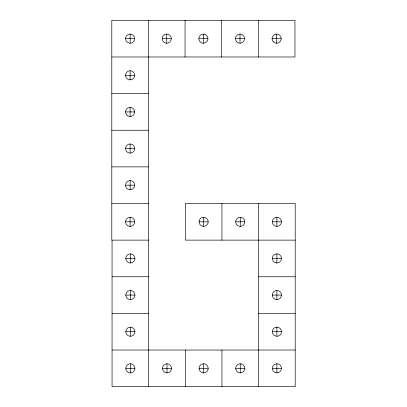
<?xml version="1.0" encoding="UTF-8"?>
<svg xmlns="http://www.w3.org/2000/svg" width="407" height="407" viewBox="0 0 407 407"><rect width="100%" height="100%" fill="white"/><g stroke="black" fill="none" stroke-linecap="round" stroke-linejoin="round"><path stroke-width="0.61" d="M125.534 38.665L134.692 38.665A4.579 4.579 0 0 0 127.823 34.702A4.579 4.579 0 0 0 127.823 42.628A4.579 4.579 0 0 0 134.692 38.665M162.164 38.665L171.322 38.665A4.579 4.579 0 0 1 164.453 42.628A4.579 4.579 0 0 1 164.453 34.702A4.579 4.579 0 0 1 171.322 38.665M198.794 38.665L207.952 38.665M235.424 38.665L244.582 38.665M272.054 38.665L281.212 38.665M111.798 56.98L294.948 56.98L294.948 20.35L111.798 20.35L111.798 240.13L148.682 240.13L148.682 386.65M125.534 75.295L134.692 75.295A4.579 4.579 0 0 0 127.823 71.332A4.579 4.579 0 0 0 127.823 79.258A4.579 4.579 0 0 0 134.692 75.295M111.798 93.61L148.428 93.61M125.534 111.925L134.692 111.925A4.579 4.579 0 0 0 127.823 107.962A4.579 4.579 0 0 0 127.823 115.888A4.579 4.579 0 0 0 134.692 111.925M111.798 130.24L148.428 130.24M125.534 148.555L134.692 148.555A4.579 4.579 0 0 0 127.823 144.592A4.579 4.579 0 0 0 127.823 152.518A4.579 4.579 0 0 0 134.692 148.555M111.798 166.87L148.428 166.87M125.534 185.185L134.692 185.185A4.579 4.579 0 0 0 127.823 181.222A4.579 4.579 0 0 0 127.823 189.148A4.579 4.579 0 0 0 134.692 185.185M111.798 203.5L148.428 203.5M125.534 221.815L134.692 221.815A4.579 4.579 0 0 1 127.823 225.778A4.579 4.579 0 0 1 127.823 217.852A4.579 4.579 0 0 1 134.692 221.815M199.048 221.815L208.206 221.815A4.579 4.579 0 0 0 201.338 217.852A4.579 4.579 0 0 0 201.338 225.778A4.579 4.579 0 0 0 208.206 221.815M235.678 221.815L244.836 221.815A4.579 4.579 0 0 0 237.968 217.852A4.579 4.579 0 0 0 237.968 225.778A4.579 4.579 0 0 0 244.836 221.815M272.308 221.815L281.466 221.815A4.579 4.579 0 0 0 274.598 217.852A4.579 4.579 0 0 0 274.598 225.778A4.579 4.579 0 0 0 281.466 221.815M295.202 240.13L185.312 240.13L185.312 203.5L295.202 203.5L295.202 386.65L112.052 386.65L112.052 240.13M125.788 258.445L134.946 258.445A4.579 4.579 0 0 0 128.078 254.482A4.579 4.579 0 0 0 128.078 262.408A4.579 4.579 0 0 0 134.946 258.445M272.308 258.445L281.466 258.445A4.579 4.579 0 0 0 274.598 254.482A4.579 4.579 0 0 0 274.598 262.408A4.579 4.579 0 0 0 281.466 258.445M112.052 276.76L148.682 276.76M258.572 276.76L295.202 276.76M125.788 295.075L134.946 295.075A4.579 4.579 0 0 0 128.078 291.112A4.579 4.579 0 0 0 128.078 299.038A4.579 4.579 0 0 0 134.946 295.075M272.308 295.075L281.466 295.075A4.579 4.579 0 0 0 274.598 291.112A4.579 4.579 0 0 0 274.598 299.038A4.579 4.579 0 0 0 281.466 295.075M112.052 313.39L148.682 313.39M258.572 313.39L295.202 313.39M125.788 331.705L134.946 331.705A4.579 4.579 0 0 1 128.078 335.668A4.579 4.579 0 0 1 128.078 327.742A4.579 4.579 0 0 1 134.946 331.705M272.308 331.705L281.466 331.705A4.579 4.579 0 0 1 274.598 335.668A4.579 4.579 0 0 1 274.598 327.742A4.579 4.579 0 0 1 281.466 331.705M112.052 350.02L295.202 350.02M125.788 368.335L134.946 368.335A4.579 4.579 0 0 0 128.078 364.372A4.579 4.579 0 0 0 128.078 372.298A4.579 4.579 0 0 0 134.946 368.335M162.418 368.335L171.576 368.335A4.579 4.579 0 0 0 164.708 364.372A4.579 4.579 0 0 0 164.708 372.298A4.579 4.579 0 0 0 171.576 368.335M199.048 368.335L208.206 368.335A4.579 4.579 0 0 0 201.338 364.372A4.579 4.579 0 0 0 201.338 372.298A4.579 4.579 0 0 0 208.206 368.335M235.678 368.335L244.836 368.335A4.579 4.579 0 0 0 237.968 364.372A4.579 4.579 0 0 0 237.968 372.298A4.579 4.579 0 0 0 244.836 368.335M272.308 368.335L281.466 368.335A4.579 4.579 0 0 0 274.598 364.372A4.579 4.579 0 0 0 274.598 372.298A4.579 4.579 0 0 0 281.466 368.335M276.887 217.236L276.887 226.394M276.887 253.866L276.887 263.024M276.887 290.496L276.887 299.654M276.887 327.126L276.887 336.284M276.887 363.756L276.887 372.914M276.633 34.086L276.633 43.244M258.572 203.5L258.572 386.65M258.318 20.35L258.318 56.98M240.257 217.236L240.257 226.394M240.257 363.756L240.257 372.914M240.003 34.086L240.003 43.244M221.942 203.5L221.942 240.13M221.942 350.02L221.942 386.65M221.688 20.35L221.688 56.98M203.627 217.236L203.627 226.394M203.627 363.756L203.627 372.914M203.373 34.086L203.373 43.244M185.312 350.02L185.312 386.65M185.058 20.35L185.058 56.98M166.997 363.756L166.997 372.914M166.743 34.086L166.743 43.244M148.428 20.35L148.428 240.13M130.367 253.866L130.367 263.024M130.367 290.496L130.367 299.654M130.367 327.126L130.367 336.284M130.367 363.756L130.367 372.914M130.113 34.086L130.113 43.244M130.113 70.716L130.113 79.874M130.113 107.346L130.113 116.504M130.113 143.976L130.113 153.134M130.113 180.606L130.113 189.764M130.113 217.236L130.113 226.394M273.397 41.901A4.579 4.579 0 0 0 281.054 39.85A4.579 4.579 0 0 0 275.447 34.244A4.579 4.579 0 0 0 273.397 41.901M236.767 41.901A4.579 4.579 0 0 0 244.424 39.85A4.579 4.579 0 0 0 238.817 34.244A4.579 4.579 0 0 0 236.767 41.901M200.137 41.901A4.579 4.579 0 0 0 207.794 39.85A4.579 4.579 0 0 0 202.187 34.244A4.579 4.579 0 0 0 200.137 41.901"/></g></svg>
